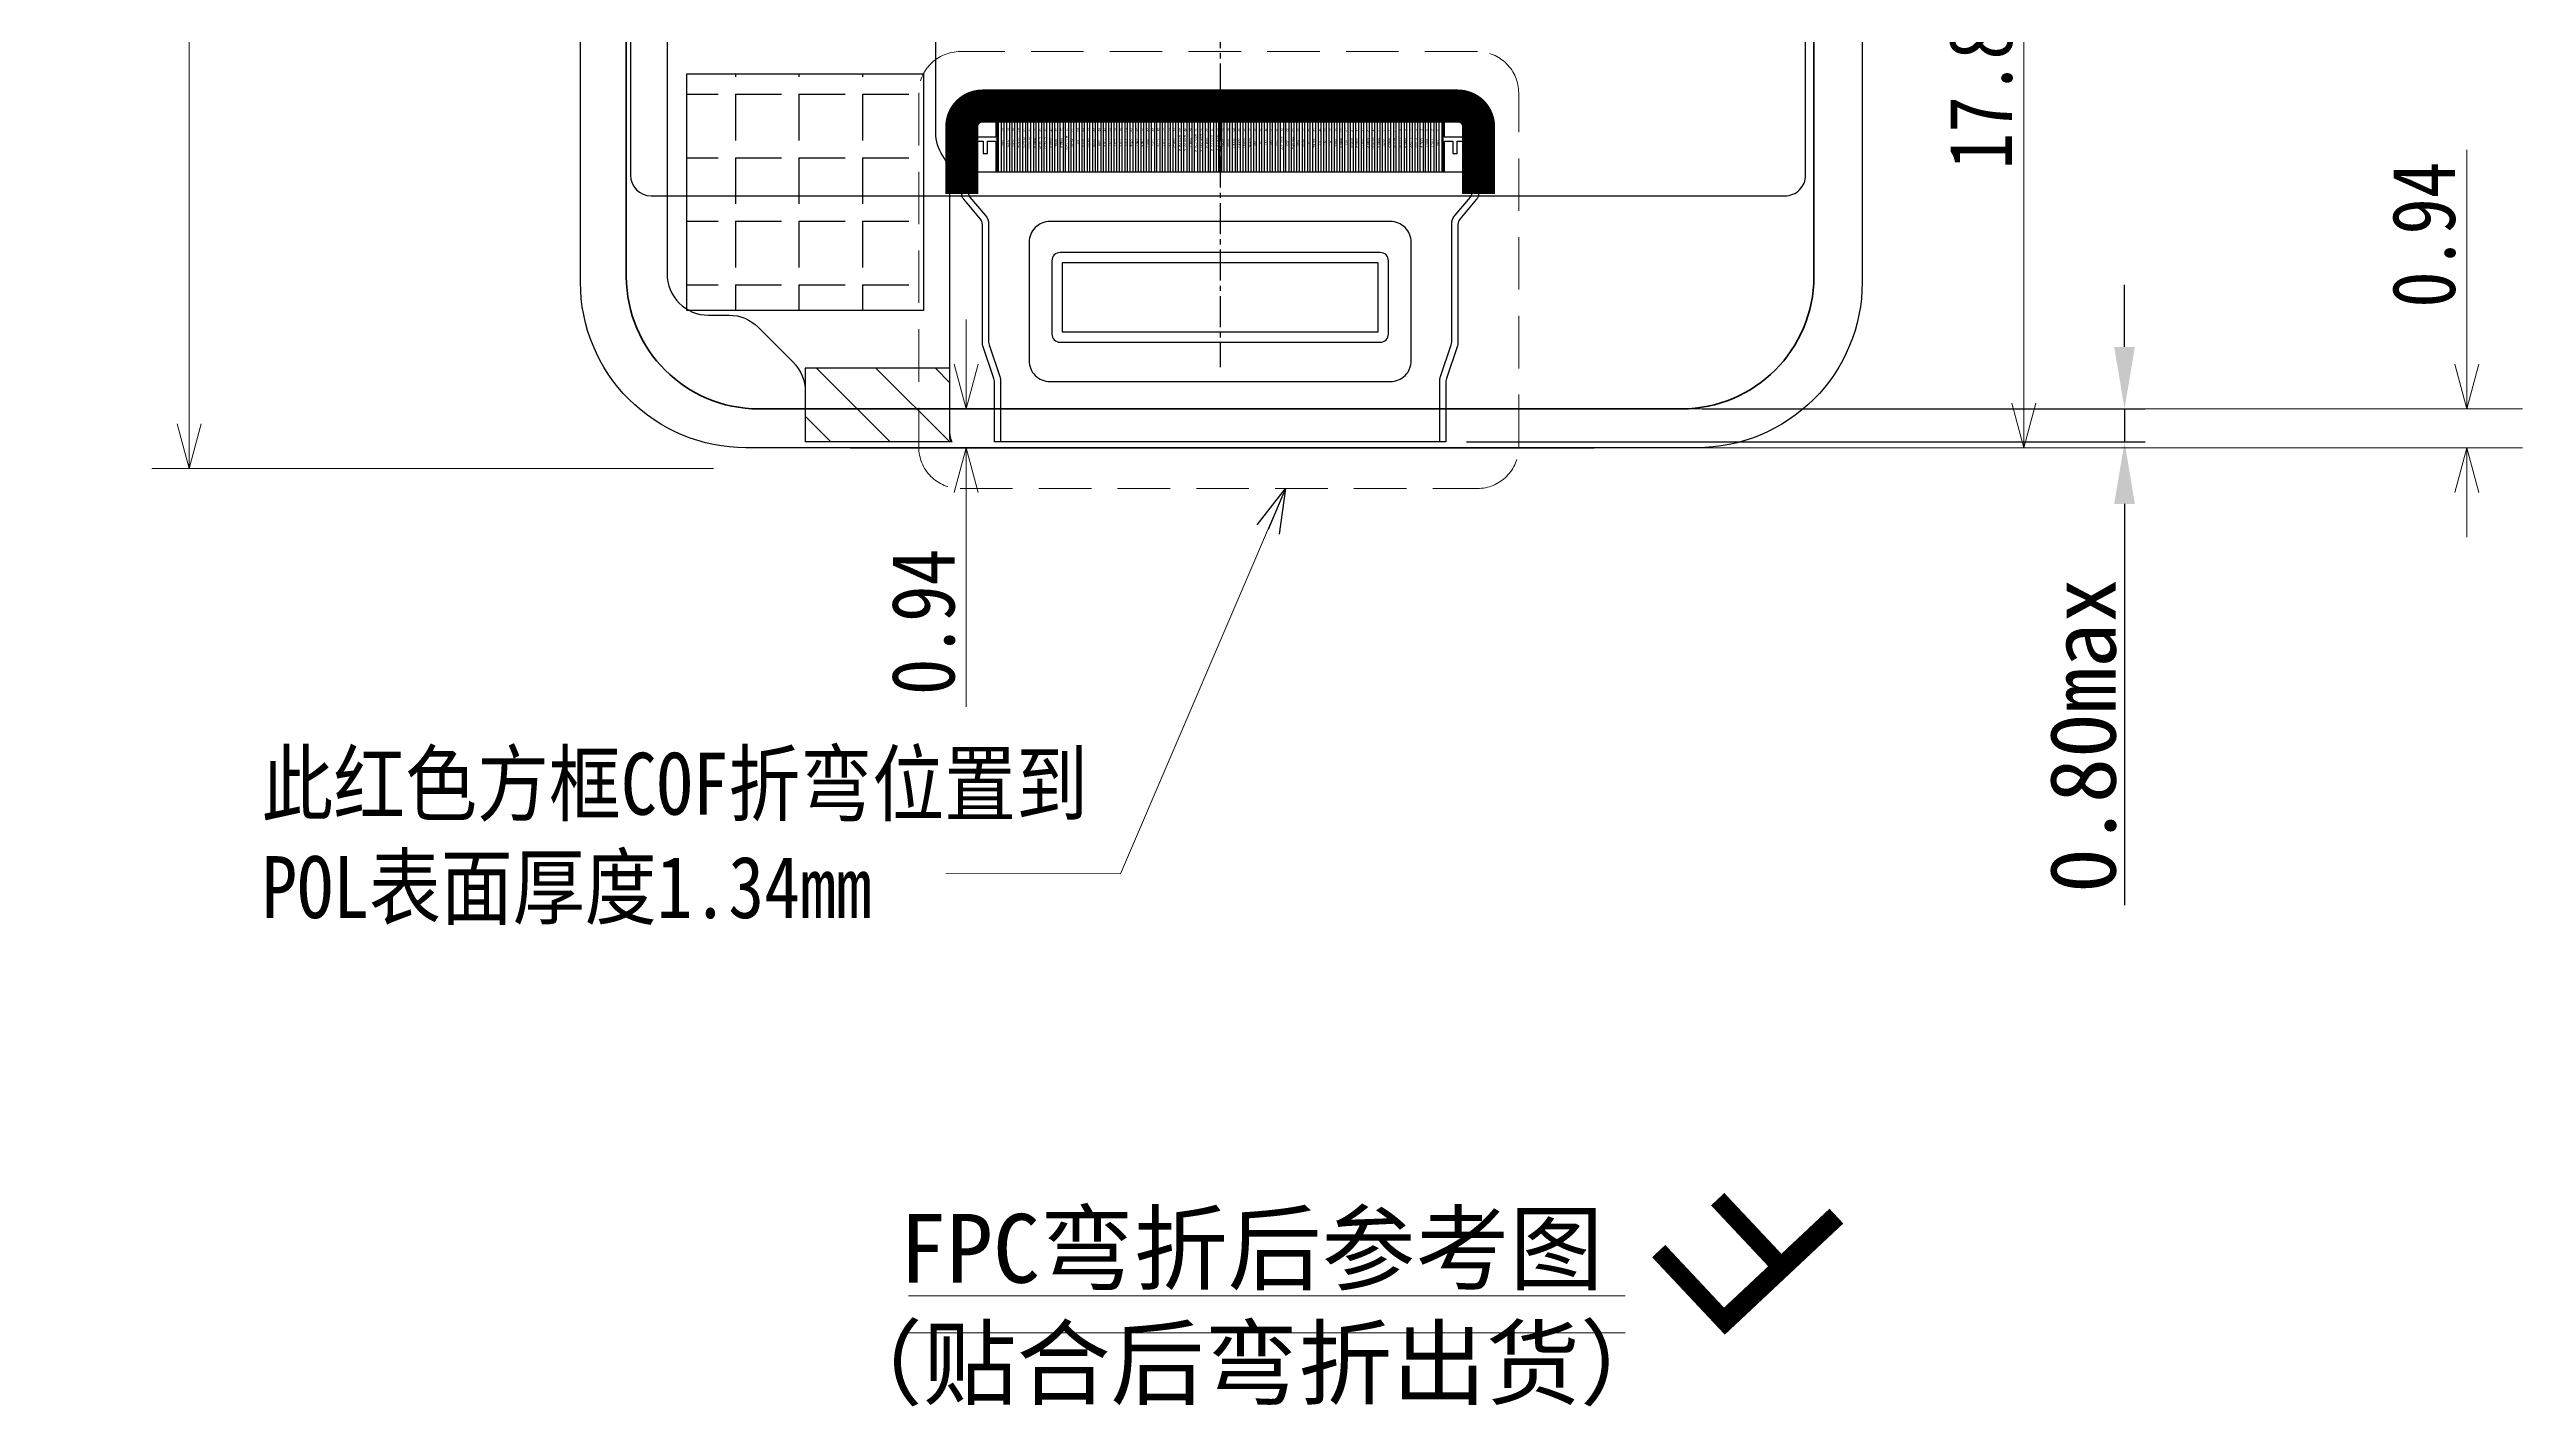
# Model space of a CAD drawing. Header units: millimetres. Extents: x 2678 to 7528, y -1679 to -1155.
# Drawn here: x 3798.4 to 3858.2, y -1297.2 to -1264.4 of the extents above; entities that cross this region are included whole.
import ezdxf
from ezdxf.enums import TextEntityAlignment as Align

# ---------------------------------------------------------------- set-up
doc = ezdxf.new("R2010")
doc.units = ezdxf.units.MM
doc.linetypes.add('CENTER2', pattern=[1.125, 0.75, -0.125, 0.125, -0.125])
doc.linetypes.add('DASHED', pattern=[19.05, 12.7, -6.35])
for name, color, linetype in [('01 Copper', 3, 'Continuous'), ('03 Solder Resist', 6, 'Continuous'), ('04 Chip', 20, 'Continuous'), ('06 Cutline', 4, 'Continuous'), ('07 Potting', 132, 'Continuous'), ('09 Center_line', 1, 'Continuous'), ('13 OL no.', 190, 'Continuous'), ('14 OL name', 220, 'Continuous'), ('COVER LENS', 6, 'Continuous'), ('FPC-TP', 32, 'Continuous'), ('LCM-FPC', 30, 'Continuous'), ('PANEL', 7, 'Continuous')]:
    doc.layers.add(name, color=color, linetype=linetype)
for name, color, linetype, lineweight in [('AM_8', 1, 'Continuous', 25), ('AUDIT_I_200904162619-0', 7, 'Continuous', 9), ('Dim', 3, 'Continuous', 13), ('P_ENCAP.drawing', 30, 'Continuous', 100), ('P_OLED.drawing', 3, 'Continuous', 100)]:
    doc.layers.add(name, color=color, linetype=linetype, lineweight=lineweight)
doc.styles.add('Arial', font='')
doc.styles.add('CCN-1', font='', dxfattribs={"width": 0.85})
doc.styles.add('CCN-Z', font='', dxfattribs={"width": 0.85})
doc.styles.add('GPO', font='')
doc.styles.get("Standard").update_dxf_attribs({"font": 'arial.ttf'})
doc.styles.add('宋体', font='')
doc.styles.get('Arial').set_extended_font_data('SimSun')
doc.styles.get('CCN-1').set_extended_font_data('SimSun')
doc.styles.get('CCN-Z').set_extended_font_data('NSimSun')
doc.styles.get('GPO').set_extended_font_data('SimHei')
doc.styles.get('宋体').set_extended_font_data('SimSun')
doc.dimstyles.new('DIM-CCN', dxfattribs={"dimscale": 0.9, "dimtxt": 1.7, "dimasz": 1.2, "dimexe": 1.5, "dimexo": 0.5, "dimgap": 0.3, "dimtad": 1, "dimzin": 0, "dimdsep": 46, "dimtxsty": 'CCN-1', "dimblk": 'OPEN30', "dimcen": 0.05, "dimclrd": 256, "dimclre": 256, "dimclrt": 7, "dimadec": 0, "dimazin": 0, "dimtfac": 1, "dimtofl": 0, "dimtmove": 0, "dimatfit": 3, "dimldrblk": 'OPEN30', "dimfxl": 1, "dimtolj": 1, "dimtzin": 0, "dimlwd": -1, "dimlwe": -1, "dimarcsym": 0})
doc.dimstyles.new('标注模版', dxfattribs={"dimtxt": 1.6, "dimasz": 2, "dimexe": 0.5, "dimexo": 0.5, "dimgap": 0.2, "dimtad": 1, "dimzin": 1, "dimdsep": 46, "dimtxsty": 'Arial', "dimcen": 1, "dimclrd": 3, "dimclre": 3, "dimclrt": 3, "dimadec": 0, "dimazin": 0, "dimtp": 1.2, "dimtm": 1.2, "dimtfac": 1, "dimtmove": 0, "dimatfit": 3, "dimfxl": 1, "dimtolj": 1, "dimarcsym": 0})

# ---------------------------------------------------------------- blocks, each defined once
blk = doc.blocks.new('*D149')
at = {"layer": 'Defpoints', "color": 0}
for p in [(3837.89, -1273.066), (3832.19, -1273.866), (3848.604, -1273.866)]:
    blk.add_point(p, dxfattribs=at)
at = {"layer": 'Dim', "color": 6, "lineweight": -2}
for p, q in [((3848.604, -1271.566), (3848.604, -1270.066)), ((3838.39, -1273.066), (3849.104, -1273.066)), ((3848.604, -1273.066), (3848.604, -1273.866)), ((3832.69, -1273.866), (3849.104, -1273.866)), ((3848.604, -1275.366), (3848.604, -1285.069))]:
    blk.add_line(p, q, dxfattribs=at)
at = {"layer": 'Dim', "color": 6}
for points in [[(3848.354, -1271.566), (3848.854, -1271.566), (3848.604, -1273.066)], [(3848.854, -1275.366), (3848.354, -1275.366), (3848.604, -1273.866)]]:
    blk.add_solid(points, dxfattribs=at)
at = {"layer": 'Dim', "color": 6, "insert": (3847.604, -1280.968), "char_height": 1.6, "attachment_point": 5, "rotation": 90, "style": '宋体'}
blk.add_mtext('0.80max', dxfattribs=at)
blk = doc.blocks.new('WQG43')
at = {"color": 1, "linetype": 'Continuous'}
blk.add_lwpolyline([(3339.758, -837.709, -0.414214), (3339.258, -837.209), (3339.258, -819.444, -0.414214), (3339.758, -818.95), (3340.258, -818.95, 0.414214), (3340.758, -818.45), (3340.758, -815.65, 0.414214), (3340.258, -815.15), (3333.258, -815.15, 0.414214), (3332.758, -815.65), (3332.758, -818.45, 0.414214), (3333.258, -818.95), (3333.758, -818.95, -0.414214), (3334.258, -819.444), (3334.258, -837.209, -0.414214), (3333.758, -837.709), (3320.993, -837.709, 0.41424), (3320.493, -838.209), (3320.495, -855.929, 0.414187), (3320.995, -856.429), (3348.418, -856.429, 0.414214), (3348.918, -855.929), (3348.918, -838.209, 0.414214), (3348.418, -837.709)], format="xyb", close=True, dxfattribs=at)
blk = doc.blocks.new('_Open30')
at = {"color": 0, "linetype": 'ByBlock', "lineweight": -2}
for p, q in [((-1, 0.268), (0, 0)), ((0, 0), (-1, -0.268)), ((0, 0), (-1, 0))]:
    blk.add_line(p, q, dxfattribs=at)
blk = doc.blocks.new('*D169')
at = {"layer": 'Defpoints', "color": 0}
for p in [(3820.802, -1273.066), (3820.587, -1274.007), (3820.802, -1274.007)]:
    blk.add_point(p, dxfattribs=at)
at = {"layer": 'Dim'}
for p, q in [((3820.587, -1271.986), (3820.587, -1270.906)), ((3820.352, -1273.066), (3819.237, -1273.066)), ((3820.352, -1274.007), (3819.237, -1274.007)), ((3820.587, -1275.087), (3820.587, -1280.274))]:
    blk.add_line(p, q, dxfattribs=at)
at = {"layer": 'Dim', "xscale": 1.08, "yscale": 1.08, "zscale": 1.08}
for p, rotation in [((3820.587, -1273.066), 270), ((3820.587, -1274.007), 90)]:
    blk.add_blockref('_Open30', p, dxfattribs=dict(at, rotation=rotation))
at = {"layer": 'Dim', "color": 7, "insert": (3819.552, -1278.22), "char_height": 1.53, "attachment_point": 5, "rotation": 90, "style": 'CCN-1'}
blk.add_mtext('\\A1;0.94', dxfattribs=at)
blk = doc.blocks.new('*D170')
at = {"layer": 'Defpoints', "color": 0}
for p in [(3841.778, -1256.115), (3835.778, -1274.007), (3846.165, -1274.007)]:
    blk.add_point(p, dxfattribs=at)
at = {"layer": 'Dim'}
for p, q in [((3842.228, -1256.115), (3847.515, -1256.115)), ((3846.165, -1257.195), (3846.165, -1272.927)), ((3836.228, -1274.007), (3847.515, -1274.007))]:
    blk.add_line(p, q, dxfattribs=at)
at = {"layer": 'Dim', "xscale": 1.08, "yscale": 1.08, "zscale": 1.08}
for p, rotation in [((3846.165, -1256.115), 90), ((3846.165, -1274.007), 270)]:
    blk.add_blockref('_Open30', p, dxfattribs=dict(at, rotation=rotation))
at = {"layer": 'Dim', "color": 7, "insert": (3845.13, -1265.061), "char_height": 1.53, "attachment_point": 5, "rotation": 90, "style": 'CCN-1'}
blk.add_mtext('\\A1;17.89', dxfattribs=at)
blk = doc.blocks.new('*D172')
at = {"layer": 'Defpoints', "color": 0}
for p in [(3835.026, -1273.066), (3856.88, -1273.066), (3835.026, -1274.007)]:
    blk.add_point(p, dxfattribs=at)
at = {"layer": 'Dim'}
for p, q in [((3856.88, -1271.986), (3856.88, -1266.799)), ((3835.476, -1273.066), (3858.23, -1273.066)), ((3835.476, -1274.007), (3858.23, -1274.007)), ((3856.88, -1275.087), (3856.88, -1276.167))]:
    blk.add_line(p, q, dxfattribs=at)
at = {"layer": 'Dim', "xscale": 1.08, "yscale": 1.08, "zscale": 1.08}
for p, rotation in [((3856.88, -1273.066), 270), ((3856.88, -1274.007), 90)]:
    blk.add_blockref('_Open30', p, dxfattribs=dict(at, rotation=rotation))
at = {"layer": 'Dim', "color": 7, "insert": (3855.845, -1268.852), "char_height": 1.53, "attachment_point": 5, "rotation": 90, "style": 'CCN-1'}
blk.add_mtext('\\A1;0.94', dxfattribs=at)
blk = doc.blocks.new('*D226')
at = {"layer": 'Defpoints', "color": 0}
for p in [(3815.258, -1238.223), (3801.79, -1274.507), (3814.924, -1274.507)]:
    blk.add_point(p, dxfattribs=at)
at = {"layer": 'Dim'}
for p, q in [((3814.808, -1238.223), (3800.89, -1238.223)), ((3801.79, -1239.303), (3801.79, -1273.427)), ((3814.474, -1274.507), (3800.89, -1274.507))]:
    blk.add_line(p, q, dxfattribs=at)
at = {"layer": 'Dim', "xscale": 1.08, "yscale": 1.08, "zscale": 1.08}
for p, rotation in [((3801.79, -1238.223), 90), ((3801.79, -1274.507), 270)]:
    blk.add_blockref('_Open30', p, dxfattribs=dict(at, rotation=rotation))
at = {"layer": 'Dim', "color": 7, "insert": (3800.695, -1256.365), "char_height": 1.53, "attachment_point": 5, "rotation": 90, "style": 'CCN-1'}
blk.add_mtext('{\\C1;*}36.28%%P0.05 OD', dxfattribs=at)

msp = doc.modelspace()

# ---------------------------------------------------------------- hatches: boundary and pattern name
at = {"layer": 'AM_8'}
h = msp.add_hatch(dxfattribs=at)
h.set_pattern_fill('ANGLE', color=2, scale=0.22, style=0)
h.set_pattern_definition([(360, (243.7128, -1036.4883), (0, -1.5367), [1.1176, -0.4191]), (270, (243.7128, -1036.4883), (-1.5367, -9e-17), [1.1176, -0.4191])])
h.paths.add_polyline_path([(3813.833, -1264.9637), (3819.553, -1264.9637), (3819.553, -1270.6837), (3813.833, -1270.6837)])
h = msp.add_hatch(dxfattribs=at)
h.set_pattern_fill('ANSI31', color=6, scale=0.32, style=0)
h.set_pattern_definition([(315, (-39.7895, -290.4453), (-0.7184205, -0.7184205), [])])
h.paths.add_polyline_path([(3816.6943, -1273.866), (3820.2209, -1273.866), (3820.2211, -1273.8663), (3820.2012, -1273.8181), (3820.1943, -1273.7664), (3820.1943, -1272.082), (3816.6943, -1272.082)])

# ---------------------------------------------------------------- linework, layer by layer
at = {"color": 7, "const_width": 0.8}
msp.add_lwpolyline([(3832.9798, -1267.8683), (3832.9798, -1266.2415, 0.4142136), (3832.4798, -1265.7415), (3820.98, -1265.7415, 0.4141784), (3820.48, -1266.2414), (3820.4798, -1267.8683)], format="xyb", dxfattribs=at)
at = {"color": 3, "lineweight": 100}
msp.add_arc((3837.8904, -1269.866), 3.2, 270, 0, dxfattribs=at)
at = {"layer": '01 Copper'}
for points in [[(3821.3266, -1265.7417), (3821.3266, -1265.8217), (3821.3016, -1265.8417), (3821.3016, -1266.4917), (3820.7994, -1266.4917), (3820.7994, -1266.5917), (3820.9994, -1266.5917), (3820.9994, -1266.8917), (3821.0994, -1266.8917), (3821.0994, -1266.5917), (3821.3016, -1266.5917), (3821.3016, -1267.3417)], [(3821.3716, -1267.3417), (3821.3716, -1265.8417), (3821.3466, -1265.8217), (3821.3466, -1265.7417)], [(3821.4566, -1265.7417), (3821.4566, -1265.8217), (3821.4316, -1265.8417), (3821.4316, -1267.3417)], [(3821.5016, -1267.3417), (3821.5016, -1265.8417), (3821.4766, -1265.8217), (3821.4766, -1265.7417)], [(3821.5866, -1265.7417), (3821.5866, -1265.8217), (3821.5616, -1265.8417), (3821.5616, -1267.3417)], [(3821.6066, -1265.7417), (3821.6066, -1265.8217), (3821.6316, -1265.8417), (3821.6316, -1267.3417)], [(3821.7165, -1265.7417), (3821.7165, -1265.8217), (3821.6915, -1265.8417), (3821.6915, -1267.3417)], [(3821.7615, -1267.3417), (3821.7615, -1265.8417), (3821.7365, -1265.8217), (3821.7365, -1265.7417)], [(3821.8465, -1265.7417), (3821.8465, -1265.8217), (3821.8215, -1265.8417), (3821.8215, -1267.3417)], [(3821.8915, -1267.3417), (3821.8915, -1265.8417), (3821.8665, -1265.8217), (3821.8665, -1265.7417)], [(3821.9764, -1265.7417), (3821.9764, -1265.8217), (3821.9514, -1265.8417), (3821.9514, -1267.3417)], [(3821.9964, -1265.7417), (3821.9964, -1265.8217), (3822.0214, -1265.8417), (3822.0214, -1267.3417)], [(3822.0814, -1267.3417), (3822.0814, -1265.8417), (3822.1064, -1265.8217), (3822.1064, -1265.7417)], [(3822.1514, -1267.3417), (3822.1514, -1265.8417), (3822.1264, -1265.8217), (3822.1264, -1265.7417)], [(3822.2363, -1265.7417), (3822.2363, -1265.8217), (3822.2113, -1265.8417), (3822.2113, -1267.3417)], [(3822.2813, -1267.3417), (3822.2813, -1265.8417), (3822.2563, -1265.8217), (3822.2563, -1265.7417)], [(3822.3413, -1267.3417), (3822.3413, -1265.8417), (3822.3663, -1265.8217), (3822.3663, -1265.7417)], [(3822.3863, -1265.7417), (3822.3863, -1265.8217), (3822.4113, -1265.8417), (3822.4113, -1267.3417)], [(3822.4712, -1267.3417), (3822.4712, -1265.8417), (3822.4962, -1265.8217), (3822.4962, -1265.7417)], [(3822.5412, -1267.3417), (3822.5412, -1265.8417), (3822.5162, -1265.8217), (3822.5162, -1265.7417)], [(3822.6262, -1265.7417), (3822.6262, -1265.8217), (3822.6012, -1265.8417), (3822.6012, -1267.3417)], [(3822.6712, -1267.3417), (3822.6712, -1265.8417), (3822.6462, -1265.8217), (3822.6462, -1265.7417)], [(3822.7311, -1267.3417), (3822.7311, -1265.8417), (3822.7561, -1265.8217), (3822.7561, -1265.7417)], [(3822.8011, -1267.3417), (3822.8011, -1265.8417), (3822.7761, -1265.8217), (3822.7761, -1265.7417)], [(3822.8611, -1267.3417), (3822.8611, -1265.8417), (3822.8861, -1265.8217), (3822.8861, -1265.7417)], [(3822.9061, -1265.7417), (3822.9061, -1265.8217), (3822.9311, -1265.8417), (3822.9311, -1267.3417)], [(3822.9911, -1267.3417), (3822.9911, -1265.8417), (3823.0161, -1265.8217), (3823.0161, -1265.7417)], [(3823.0361, -1265.7417), (3823.0361, -1265.8217), (3823.0611, -1265.8417), (3823.0611, -1267.3417)], [(3823.146, -1265.7417), (3823.146, -1265.8217), (3823.121, -1265.8417), (3823.121, -1267.3417)], [(3823.191, -1267.3417), (3823.191, -1265.8417), (3823.166, -1265.8217), (3823.166, -1265.7417)], [(3823.251, -1267.3417), (3823.251, -1265.8417), (3823.276, -1265.8217), (3823.276, -1265.7417)], [(3823.296, -1265.7417), (3823.296, -1265.8217), (3823.321, -1265.8417), (3823.321, -1267.3417)], [(3823.4059, -1265.7417), (3823.4059, -1265.8217), (3823.3809, -1265.8417), (3823.3809, -1267.3417)], [(3823.4509, -1267.3417), (3823.4509, -1265.8417), (3823.4259, -1265.8217), (3823.4259, -1265.7417)], [(3823.5359, -1265.7417), (3823.5359, -1265.8217), (3823.5109, -1265.8417), (3823.5109, -1267.3417)], [(3823.5809, -1267.3417), (3823.5809, -1265.8417), (3823.5559, -1265.8217), (3823.5559, -1265.7417)], [(3823.6658, -1265.7417), (3823.6658, -1265.8217), (3823.6408, -1265.8417), (3823.6408, -1267.3417)], [(3823.7108, -1267.3417), (3823.7108, -1265.8417), (3823.6858, -1265.8217), (3823.6858, -1265.7417)], [(3823.7708, -1267.3417), (3823.7708, -1265.8417), (3823.7958, -1265.8217), (3823.7958, -1265.7417)], [(3823.8158, -1265.7417), (3823.8158, -1265.8217), (3823.8408, -1265.8417), (3823.8408, -1267.3417)], [(3823.9257, -1265.7417), (3823.9257, -1265.8217), (3823.9007, -1265.8417), (3823.9007, -1267.3417)], [(3823.9707, -1267.3417), (3823.9707, -1265.8417), (3823.9457, -1265.8217), (3823.9457, -1265.7417)], [(3824.0557, -1265.7417), (3824.0557, -1265.8217), (3824.0307, -1265.8417), (3824.0307, -1267.3417)], [(3824.1007, -1267.3417), (3824.1007, -1265.8417), (3824.0757, -1265.8217), (3824.0757, -1265.7417)], [(3824.1856, -1265.7417), (3824.1856, -1265.8217), (3824.1606, -1265.8417), (3824.1606, -1267.3417)], [(3824.2306, -1267.3417), (3824.2306, -1265.8417), (3824.2056, -1265.8217), (3824.2056, -1265.7417)], [(3824.3156, -1265.7417), (3824.3156, -1265.8217), (3824.2906, -1265.8417), (3824.2906, -1267.3417)], [(3824.3606, -1267.3417), (3824.3606, -1265.8417), (3824.3356, -1265.8217), (3824.3356, -1265.7417)], [(3824.4456, -1265.7417), (3824.4456, -1265.8217), (3824.4206, -1265.8417), (3824.4206, -1267.3417)], [(3824.4906, -1267.3417), (3824.4906, -1265.8417), (3824.4656, -1265.8217), (3824.4656, -1265.7417)], [(3824.5505, -1267.3417), (3824.5505, -1265.8417), (3824.5755, -1265.8217), (3824.5755, -1265.7417)], [(3824.5955, -1265.7417), (3824.5955, -1265.8217), (3824.6205, -1265.8417), (3824.6205, -1267.3417)], [(3824.7055, -1265.7417), (3824.7055, -1265.8217), (3824.6805, -1265.8417), (3824.6805, -1267.3417)], [(3824.7505, -1267.3417), (3824.7505, -1265.8417), (3824.7255, -1265.8217), (3824.7255, -1265.7417)], [(3824.8354, -1265.7417), (3824.8354, -1265.8217), (3824.8104, -1265.8417), (3824.8104, -1267.3417)], [(3824.8804, -1267.3417), (3824.8804, -1265.8417), (3824.8554, -1265.8217), (3824.8554, -1265.7417)], [(3824.9654, -1265.7417), (3824.9654, -1265.8217), (3824.9404, -1265.8417), (3824.9404, -1267.3417)], [(3825.0104, -1267.3417), (3825.0104, -1265.8417), (3824.9854, -1265.8217), (3824.9854, -1265.7417)], [(3825.0703, -1267.3417), (3825.0703, -1265.8417), (3825.0953, -1265.8217), (3825.0953, -1265.7417)], [(3825.1153, -1265.7417), (3825.1153, -1265.8217), (3825.1403, -1265.8417), (3825.1403, -1267.3417)], [(3825.2003, -1267.3417), (3825.2003, -1265.8417), (3825.2253, -1265.8217), (3825.2253, -1265.7417)], [(3825.2453, -1265.7417), (3825.2453, -1265.8217), (3825.2703, -1265.8417), (3825.2703, -1267.3417)], [(3825.3552, -1265.7417), (3825.3552, -1265.8217), (3825.3302, -1265.8417), (3825.3302, -1267.3417)], [(3825.4002, -1267.3417), (3825.4002, -1265.8417), (3825.3752, -1265.8217), (3825.3752, -1265.7417)], [(3825.4852, -1265.7417), (3825.4852, -1265.8217), (3825.4602, -1265.8417), (3825.4602, -1267.3417)], [(3825.5302, -1267.3417), (3825.5302, -1265.8417), (3825.5052, -1265.8217), (3825.5052, -1265.7417)], [(3825.5901, -1267.3417), (3825.5901, -1265.8417), (3825.6151, -1265.8217), (3825.6151, -1265.7417)], [(3825.6601, -1267.3417), (3825.6601, -1265.8417), (3825.6351, -1265.8217), (3825.6351, -1265.7417)], [(3825.7201, -1267.3417), (3825.7201, -1265.8417), (3825.7451, -1265.8217), (3825.7451, -1265.7417)], [(3825.7651, -1265.7417), (3825.7651, -1265.8217), (3825.7901, -1265.8417), (3825.7901, -1267.3417)], [(3825.8501, -1267.3417), (3825.8501, -1265.8417), (3825.8751, -1265.8217), (3825.8751, -1265.7417)], [(3825.8951, -1265.7417), (3825.8951, -1265.8217), (3825.9201, -1265.8417), (3825.9201, -1267.3417)], [(3826.005, -1265.7417), (3826.005, -1265.8217), (3825.98, -1265.8417), (3825.98, -1267.3417)], [(3826.05, -1267.3417), (3826.05, -1265.8417), (3826.025, -1265.8217), (3826.025, -1265.7417)], [(3826.11, -1267.3417), (3826.11, -1265.8417), (3826.135, -1265.8217), (3826.135, -1265.7417)], [(3826.155, -1265.7417), (3826.155, -1265.8217), (3826.18, -1265.8417), (3826.18, -1267.3417)], [(3826.2649, -1265.7417), (3826.2649, -1265.8217), (3826.2399, -1265.8417), (3826.2399, -1267.3417)], [(3826.3099, -1267.3417), (3826.3099, -1265.8417), (3826.2849, -1265.8217), (3826.2849, -1265.7417)], [(3826.3949, -1265.7417), (3826.3949, -1265.8217), (3826.3699, -1265.8417), (3826.3699, -1267.3417)], [(3826.4149, -1265.7417), (3826.4149, -1265.8217), (3826.4399, -1265.8417), (3826.4399, -1267.3417)], [(3826.4998, -1267.3417), (3826.4998, -1265.8417), (3826.5248, -1265.8217), (3826.5248, -1265.7417)], [(3826.5448, -1265.7417), (3826.5448, -1265.8217), (3826.5698, -1265.8417), (3826.5698, -1267.3417)], [(3826.6548, -1265.7417), (3826.6548, -1265.8217), (3826.6298, -1265.8417), (3826.6298, -1267.3417)], [(3826.6998, -1267.3417), (3826.6998, -1265.8417), (3826.6748, -1265.8217), (3826.6748, -1265.7417)], [(3826.7847, -1265.7417), (3826.7847, -1265.8217), (3826.7597, -1265.8417), (3826.7597, -1267.3417)], [(3826.8297, -1267.3417), (3826.8297, -1265.8417), (3826.8047, -1265.8217), (3826.8047, -1265.7417)], [(3826.9147, -1265.7417), (3826.9147, -1265.8217), (3826.8897, -1265.8417), (3826.8897, -1267.3417)], [(3826.9597, -1267.3417), (3826.9597, -1265.8417), (3826.9347, -1265.8217), (3826.9347, -1265.7417)], [(3827.0446, -1265.7417), (3827.0446, -1265.8217), (3827.0196, -1265.8417), (3827.0196, -1267.3417)], [(3827.0646, -1265.7417), (3827.0646, -1265.8217), (3827.0896, -1265.8417), (3827.0896, -1267.3417)], [(3827.1496, -1267.3417), (3827.1496, -1265.8417), (3827.1746, -1265.8217), (3827.1746, -1265.7417)], [(3827.2196, -1267.3417), (3827.2196, -1265.8417), (3827.1946, -1265.8217), (3827.1946, -1265.7417)], [(3827.3045, -1265.7417), (3827.3045, -1265.8217), (3827.2795, -1265.8417), (3827.2795, -1267.3417)], [(3827.3495, -1267.3417), (3827.3495, -1265.8417), (3827.3245, -1265.8217), (3827.3245, -1265.7417)], [(3827.4345, -1265.7417), (3827.4345, -1265.8217), (3827.4095, -1265.8417), (3827.4095, -1267.3417)], [(3827.4795, -1267.3417), (3827.4795, -1265.8417), (3827.4545, -1265.8217), (3827.4545, -1265.7417)], [(3827.5645, -1265.7417), (3827.5645, -1265.8217), (3827.5395, -1265.8417), (3827.5395, -1267.3417)], [(3827.6095, -1267.3417), (3827.6095, -1265.8417), (3827.5845, -1265.8217), (3827.5845, -1265.7417)], [(3827.6944, -1265.7417), (3827.6944, -1265.8217), (3827.6694, -1265.8417), (3827.6694, -1267.3417)], [(3827.7394, -1267.3417), (3827.7394, -1265.8417), (3827.7144, -1265.8217), (3827.7144, -1265.7417)], [(3827.7994, -1267.3417), (3827.7994, -1265.8417), (3827.8244, -1265.8217), (3827.8244, -1265.7417)], [(3827.8444, -1265.7417), (3827.8444, -1265.8217), (3827.8694, -1265.8417), (3827.8694, -1267.3417)], [(3827.9543, -1265.7417), (3827.9543, -1265.8217), (3827.9293, -1265.8417), (3827.9293, -1267.3417)], [(3827.9993, -1267.3417), (3827.9993, -1265.8417), (3827.9743, -1265.8217), (3827.9743, -1265.7417)], [(3828.0843, -1265.7417), (3828.0843, -1265.8217), (3828.0593, -1265.8417), (3828.0593, -1267.3417)], [(3828.1293, -1267.3417), (3828.1293, -1265.8417), (3828.1043, -1265.8217), (3828.1043, -1265.7417)], [(3828.1892, -1267.3417), (3828.1892, -1265.8417), (3828.2142, -1265.8217), (3828.2142, -1265.7417)], [(3828.2342, -1265.7417), (3828.2342, -1265.8217), (3828.2592, -1265.8417), (3828.2592, -1267.3417)], [(3828.3192, -1267.3417), (3828.3192, -1265.8417), (3828.3442, -1265.8217), (3828.3442, -1265.7417)], [(3828.3642, -1265.7417), (3828.3642, -1265.8217), (3828.3892, -1265.8417), (3828.3892, -1267.3417)], [(3828.4741, -1265.7417), (3828.4741, -1265.8217), (3828.4491, -1265.8417), (3828.4491, -1267.3417)], [(3828.5191, -1267.3417), (3828.5191, -1265.8417), (3828.4941, -1265.8217), (3828.4941, -1265.7417)], [(3828.6041, -1265.7417), (3828.6041, -1265.8217), (3828.5791, -1265.8417), (3828.5791, -1267.3417)], [(3828.6491, -1267.3417), (3828.6491, -1265.8417), (3828.6241, -1265.8217), (3828.6241, -1265.7417)], [(3828.734, -1265.7417), (3828.734, -1265.8217), (3828.709, -1265.8417), (3828.709, -1267.3417)], [(3828.779, -1267.3417), (3828.779, -1265.8417), (3828.754, -1265.8217), (3828.754, -1265.7417)], [(3828.864, -1265.7417), (3828.864, -1265.8217), (3828.839, -1265.8417), (3828.839, -1267.3417)], [(3828.909, -1267.3417), (3828.909, -1265.8417), (3828.884, -1265.8217), (3828.884, -1265.7417)], [(3828.969, -1267.3417), (3828.969, -1265.8417), (3828.994, -1265.8217), (3828.994, -1265.7417)], [(3829.014, -1265.7417), (3829.014, -1265.8217), (3829.039, -1265.8417), (3829.039, -1267.3417)], [(3829.1239, -1265.7417), (3829.1239, -1265.8217), (3829.0989, -1265.8417), (3829.0989, -1267.3417)], [(3829.1689, -1267.3417), (3829.1689, -1265.8417), (3829.1439, -1265.8217), (3829.1439, -1265.7417)], [(3829.2539, -1265.7417), (3829.2539, -1265.8217), (3829.2289, -1265.8417), (3829.2289, -1267.3417)], [(3829.2989, -1267.3417), (3829.2989, -1265.8417), (3829.2739, -1265.8217), (3829.2739, -1265.7417)], [(3829.3838, -1265.7417), (3829.3838, -1265.8217), (3829.3588, -1265.8417), (3829.3588, -1267.3417)], [(3829.4288, -1267.3417), (3829.4288, -1265.8417), (3829.4038, -1265.8217), (3829.4038, -1265.7417)], [(3829.5138, -1265.7417), (3829.5138, -1265.8217), (3829.4888, -1265.8417), (3829.4888, -1267.3417)], [(3829.5588, -1267.3417), (3829.5588, -1265.8417), (3829.5338, -1265.8217), (3829.5338, -1265.7417)], [(3829.7487, -1267.3417), (3829.7487, -1265.8417), (3829.7737, -1265.8217), (3829.7737, -1265.7417)], [(3829.7937, -1265.7417), (3829.7937, -1265.8217), (3829.8187, -1265.8417), (3829.8187, -1267.3417)], [(3829.8786, -1267.3417), (3829.8786, -1265.8417), (3829.9036, -1265.8217), (3829.9036, -1265.7417)], [(3829.9236, -1265.7417), (3829.9236, -1265.8217), (3829.9486, -1265.8417), (3829.9486, -1267.3417)], [(3830.0086, -1267.3417), (3830.0086, -1265.8417), (3830.0336, -1265.8217), (3830.0336, -1265.7417)], [(3830.0536, -1265.7417), (3830.0536, -1265.8217), (3830.0786, -1265.8417), (3830.0786, -1267.3417)], [(3830.1635, -1265.7417), (3830.1635, -1265.8217), (3830.1385, -1265.8417), (3830.1385, -1267.3417)], [(3830.2085, -1267.3417), (3830.2085, -1265.8417), (3830.1835, -1265.8217), (3830.1835, -1265.7417)], [(3830.2935, -1265.7417), (3830.2935, -1265.8217), (3830.2685, -1265.8417), (3830.2685, -1267.3417)], [(3830.3385, -1267.3417), (3830.3385, -1265.8417), (3830.3135, -1265.8217), (3830.3135, -1265.7417)], [(3830.4235, -1265.7417), (3830.4235, -1265.8217), (3830.3985, -1265.8417), (3830.3985, -1267.3417)], [(3830.4685, -1267.3417), (3830.4685, -1265.8417), (3830.4435, -1265.8217), (3830.4435, -1265.7417)], [(3830.5534, -1265.7417), (3830.5534, -1265.8217), (3830.5284, -1265.8417), (3830.5284, -1267.3417)], [(3830.5984, -1267.3417), (3830.5984, -1265.8417), (3830.5734, -1265.8217), (3830.5734, -1265.7417)], [(3830.6584, -1267.3417), (3830.6584, -1265.8417), (3830.6834, -1265.8217), (3830.6834, -1265.7417)], [(3830.7284, -1267.3417), (3830.7284, -1265.8417), (3830.7034, -1265.8217), (3830.7034, -1265.7417)], [(3830.8133, -1265.7417), (3830.8133, -1265.8217), (3830.7883, -1265.8417), (3830.7883, -1267.3417)], [(3830.8583, -1267.3417), (3830.8583, -1265.8417), (3830.8333, -1265.8217), (3830.8333, -1265.7417)], [(3830.9433, -1265.7417), (3830.9433, -1265.8217), (3830.9183, -1265.8417), (3830.9183, -1267.3417)], [(3830.9883, -1267.3417), (3830.9883, -1265.8417), (3830.9633, -1265.8217), (3830.9633, -1265.7417)], [(3831.0732, -1265.7417), (3831.0732, -1265.8217), (3831.0482, -1265.8417), (3831.0482, -1267.3417)], [(3831.1182, -1267.3417), (3831.1182, -1265.8417), (3831.0932, -1265.8217), (3831.0932, -1265.7417)], [(3831.2032, -1265.7417), (3831.2032, -1265.8217), (3831.1782, -1265.8417), (3831.1782, -1267.3417)], [(3831.2482, -1267.3417), (3831.2482, -1265.8417), (3831.2232, -1265.8217), (3831.2232, -1265.7417)], [(3831.3331, -1265.7417), (3831.3331, -1265.8217), (3831.3081, -1265.8417), (3831.3081, -1267.3417)], [(3831.3781, -1267.3417), (3831.3781, -1265.8417), (3831.3531, -1265.8217), (3831.3531, -1265.7417)], [(3831.4631, -1265.7417), (3831.4631, -1265.8217), (3831.4381, -1265.8417), (3831.4381, -1267.3417)], [(3831.5081, -1267.3417), (3831.5081, -1265.8417), (3831.4831, -1265.8217), (3831.4831, -1265.7417)], [(3831.568, -1267.3417), (3831.568, -1265.8417), (3831.593, -1265.8217), (3831.593, -1265.7417)], [(3831.613, -1265.7417), (3831.613, -1265.8217), (3831.638, -1265.8417), (3831.638, -1267.3417)], [(3831.698, -1267.3417), (3831.698, -1265.8417), (3831.723, -1265.8217), (3831.723, -1265.7417)], [(3831.768, -1267.3417), (3831.768, -1265.8417), (3831.743, -1265.8217), (3831.743, -1265.7417)], [(3831.828, -1267.3417), (3831.828, -1265.8417), (3831.853, -1265.8217), (3831.853, -1265.7417)], [(3831.873, -1265.7417), (3831.873, -1265.8217), (3831.898, -1265.8417), (3831.898, -1267.3417)], [(3831.9829, -1265.7417), (3831.9829, -1265.8217), (3831.9579, -1265.8417), (3831.9579, -1267.3417)], [(3832.0279, -1267.3417), (3832.0279, -1265.8417), (3832.0029, -1265.8217), (3832.0029, -1265.7417)], [(3832.1129, -1265.7417), (3832.1129, -1265.8217), (3832.0879, -1265.8417), (3832.0879, -1267.3417)], [(3832.1579, -1267.3417), (3832.1579, -1266.5917), (3832.3601, -1266.5917), (3832.3601, -1266.8917), (3832.4601, -1266.8917), (3832.4601, -1266.5917), (3832.6601, -1266.5917), (3832.6601, -1266.4917), (3832.1579, -1266.4917), (3832.1579, -1265.8417), (3832.1329, -1265.8217), (3832.1329, -1265.7417)]]:
    msp.add_lwpolyline(points, dxfattribs=at)
at = {"layer": '01 Copper', "color": 1}
for points in [[(3829.6437, -1265.7417), (3829.6437, -1265.8217), (3829.6187, -1265.8417), (3829.6187, -1267.3417)], [(3829.6887, -1267.3417), (3829.6887, -1265.8417), (3829.6637, -1265.8217), (3829.6637, -1265.7417)]]:
    msp.add_lwpolyline(points, dxfattribs=at)
at = {"layer": '03 Solder Resist'}
msp.add_lwpolyline([(3832.0398, -1273.866), (3832.0398, -1272.3995, -0.0818692), (3832.0583, -1272.2872), (3832.3192, -1271.5173, 0.0818692), (3832.3298, -1271.4531), (3832.3298, -1268.6046, -0.1776912), (3832.4128, -1268.3782), (3832.7823, -1267.9426, 0.1776912), (3832.8298, -1267.8132), (3832.8298, -1267.3417), (3820.6298, -1267.3417), (3820.6298, -1267.8132, 0.1776912), (3820.6772, -1267.9426), (3821.0467, -1268.3782, -0.1776912), (3821.1298, -1268.6046), (3821.1298, -1271.4531, 0.0818692), (3821.1403, -1271.5173), (3821.4012, -1272.2872, -0.0818692), (3821.4198, -1272.3995), (3821.4198, -1273.866)], format="xyb", dxfattribs=at)
msp.add_lwpolyline([(3830.5998, -1271.4556, 0.4142136), (3830.7998, -1271.2556), (3830.7998, -1269.4856, 0.4142136), (3830.5998, -1269.2856), (3822.8598, -1269.2856, 0.4142136), (3822.6598, -1269.4856), (3822.6598, -1271.2556, 0.4142136), (3822.8598, -1271.4556)], format="xyb", close=True, dxfattribs=at)
at = {"layer": '04 Chip', "color": 1, "linetype": 'DASHED', "lineweight": 9, "ltscale": 0.1}
msp.add_lwpolyline([(3832.9498, -1264.4245), (3820.4398, -1264.4245, 0.4142136), (3819.4398, -1265.4245), (3819.4398, -1273.9921, 0.4142136), (3820.4398, -1274.9921), (3832.9498, -1274.9921, 0.4142136), (3833.9498, -1273.9921), (3833.9498, -1265.4245, 0.4142136)], format="xyb", close=True, dxfattribs=at)
at = {"layer": '04 Chip'}
msp.add_lwpolyline([(3822.9098, -1269.5356), (3822.9098, -1271.2056), (3830.5498, -1271.2056), (3830.5498, -1269.5356)], close=True, dxfattribs=at)
at = {"layer": '06 Cutline', "linetype": 'Continuous'}
msp.add_line((3832.1898, -1273.866), (3821.2698, -1273.866), dxfattribs=at)
msp.add_lwpolyline([(3821.2698, -1273.866), (3821.2698, -1272.3995, 0.0818692), (3821.2592, -1272.3353), (3820.9903, -1271.542, -0.0818692), (3820.9798, -1271.4778), (3820.9798, -1268.6046, 0.1776912), (3820.9323, -1268.4752), (3820.5272, -1267.9976, -0.1776912), (3820.4798, -1267.8683), (3820.4798, -1265.9417, -0.4142136), (3820.6798, -1265.7417), (3832.7798, -1265.7417, -0.4142136), (3832.9798, -1265.9417), (3832.9798, -1267.8683, -0.1776912), (3832.9323, -1267.9976), (3832.5272, -1268.4752, 0.1776912), (3832.4798, -1268.6046), (3832.4798, -1271.4778, -0.0818692), (3832.4692, -1271.542), (3832.2003, -1272.3353, 0.0818692), (3832.1898, -1272.3995), (3832.1898, -1273.866)], format="xyb", dxfattribs=at)
at = {"layer": '07 Potting'}
msp.add_lwpolyline([(3822.1098, -1269.0356), (3822.1098, -1271.9056, 0.4142136), (3822.6098, -1272.4056), (3830.8498, -1272.4056, 0.4142136), (3831.3498, -1271.9056), (3831.3498, -1269.0356, 0.4142136), (3830.8498, -1268.5356), (3822.6098, -1268.5356, 0.4142136)], format="xyb", close=True, dxfattribs=at)
at = {"layer": '09 Center_line'}
for p, q in [((3821.3366, -1267.3417), (3821.3366, -1265.7419)), ((3832.1229, -1267.3419), (3832.1229, -1265.7419))]:
    msp.add_line(p, q, dxfattribs=at)
at = {"layer": '09 Center_line', "color": 1, "linetype": 'Continuous'}
msp.add_line((3826.7298, -1267.3417), (3826.7298, -1265.7417), dxfattribs=at)
at = {"layer": 'AM_8', "color": 6}
for points in [[(3820.1943, -1273.7664), (3820.1943, -1272.082), (3816.6943, -1272.082), (3816.6943, -1273.866)], [(3820.221, -1273.866), (3820.2012, -1273.8181), (3820.1943, -1273.7664)]]:
    msp.add_lwpolyline(points, dxfattribs=at)
at = {"layer": 'AUDIT_I_200904162619-0', "color": 1}
for p, q in [((3819.1911, -1294.5207), (3836.5223, -1294.5207)), ((3819.1911, -1294.5207), (3836.5223, -1294.5207)), ((3819.1911, -1295.4131), (3836.5223, -1295.4131)), ((3819.1911, -1295.4131), (3836.5223, -1295.4131))]:
    msp.add_line(p, q, dxfattribs=at)
at = {"layer": 'COVER LENS', "color": 7, "linetype": 'Continuous'}
msp.add_line((3817.7784, -1274.0068), (3835.7784, -1274.0068), dxfattribs=at)
msp.add_lwpolyline([(3815.2575, -1274.0068, -0.4142136), (3811.2575, -1270.0068), (3811.2575, -1242.2232, -0.4142136), (3815.2575, -1238.2232), (3838.2575, -1238.2232, -0.4142136), (3842.2575, -1242.2232), (3842.2575, -1270.0068, -0.4142136), (3838.2575, -1274.0068)], format="xyb", close=True, dxfattribs=at)
at = {"layer": 'FPC-TP'}
msp.add_line((3820.2472, -1273.866), (3816.6943, -1273.866), dxfattribs=at)
msp.add_lwpolyline([(3820.2472, -1273.866, -0.1165954), (3820.1943, -1273.6421), (3820.1943, -1267.504, 0.1495819), (3820.0231, -1266.9444, -0.149582), (3819.8518, -1266.3848), (3819.8518, -1259.8995, 0.4142136), (3819.6518, -1259.6995), (3813.5518, -1259.6995, 0.4142136), (3813.3518, -1259.8995), (3813.3518, -1269.7995, 0.4142136), (3814.3518, -1270.7995), (3814.8476, -1270.7995, -0.1989124), (3815.5547, -1271.0924), (3816.4014, -1271.9391, -0.1989124), (3816.6943, -1272.6463), (3816.6943, -1273.866)], format="xyb", dxfattribs=at)
at = {"layer": 'FPC-TP', "color": 2}
msp.add_lwpolyline([(3813.833, -1264.9637), (3819.553, -1264.9637), (3819.553, -1270.6837), (3813.833, -1270.6837)], close=True, dxfattribs=at)
at = {"layer": 'LCM-FPC', "lineweight": 5}
msp.add_lwpolyline([(3831.7304, -1249.193, -0.4142136), (3831.2304, -1248.693), (3831.2304, -1230.928, -0.4142136), (3831.7304, -1230.434), (3832.2304, -1230.434, 0.4142136), (3832.7304, -1229.934), (3832.7304, -1227.134, 0.4142136), (3832.2304, -1226.634), (3825.2304, -1226.634, 0.4142136), (3824.7304, -1227.134), (3824.7304, -1229.934, 0.4142136), (3825.2304, -1230.434), (3825.7304, -1230.434, -0.4142136), (3826.2304, -1230.928), (3826.2304, -1248.693, -0.4142136), (3825.7304, -1249.193), (3812.9653, -1249.193, 0.4142399), (3812.4653, -1249.6931), (3812.4668, -1267.4133, 0.4141872), (3812.9668, -1267.9132), (3840.3904, -1267.9132, 0.4142136), (3840.8904, -1267.4132), (3840.8904, -1249.693, 0.4142136), (3840.3904, -1249.193)], format="xyb", close=True, dxfattribs=at)
at = {"layer": 'P_ENCAP.drawing', "color": 3, "linetype": 'Continuous', "lineweight": 100}
msp.add_line((3841.0904, -1243.264), (3841.0904, -1269.866), dxfattribs=at)
at = {"layer": 'P_OLED.drawing', "color": 3, "linetype": 'Continuous', "lineweight": 100}
for p, q in [((3812.3664, -1269.866), (3812.3664, -1243.264)), ((3837.8904, -1273.066), (3815.5664, -1273.066))]:
    msp.add_line(p, q, dxfattribs=at)
msp.add_arc((3815.5664, -1269.866), 3.2, 180, 270, dxfattribs=at)
at = {"layer": 'PANEL', "color": 1, "linetype": 'CENTER2'}
msp.add_line((3826.7284, -1239.964), (3826.7284, -1272.0562), dxfattribs=at)

# ---------------------------------------------------------------- block references
at = {"color": 42}
msp.add_blockref('WQG43', (491.9721, -411.4842), dxfattribs=at)

# ---------------------------------------------------------------- texts
at = {"layer": '13 OL no.', "text_generation_flag": 4}
for s, p in [('84', (3821.3646, -1266.3152)), ('83', (3821.4946, -1266.3152)), ('82', (3821.6246, -1266.3152)), ('81', (3821.7545, -1266.3152)), ('80', (3821.8845, -1266.3152)), ('79', (3822.0144, -1266.3152)), ('78', (3822.1444, -1266.3152)), ('77', (3822.2743, -1266.3152)), ('76', (3822.4043, -1266.3152)), ('75', (3822.5334, -1266.3152)), ('74', (3822.6648, -1266.3152)), ('73', (3822.7941, -1266.3152)), ('72', (3822.9249, -1266.3152)), ('71', (3823.0549, -1266.3152)), ('70', (3823.184, -1266.3152)), ('69', (3823.314, -1266.3152)), ('68', (3823.4439, -1266.3152)), ('67', (3823.5739, -1266.3152)), ('66', (3823.7038, -1266.3152)), ('65', (3823.8338, -1266.3152)), ('64', (3823.9637, -1266.3152)), ('63', (3824.0937, -1266.3152)), ('62', (3824.2236, -1266.3152)), ('61', (3824.3536, -1266.3152)), ('60', (3824.4836, -1266.3152)), ('59', (3824.6135, -1266.3152)), ('58', (3824.7435, -1266.3152)), ('57', (3824.8726, -1266.3152)), ('56', (3825.0034, -1266.3152)), ('55', (3825.1324, -1266.3152)), ('54', (3825.2631, -1266.3152)), ('53', (3825.3932, -1266.3152)), ('52', (3825.5232, -1266.3152)), ('51', (3825.6531, -1266.3152)), ('50', (3825.7831, -1266.3152)), ('49', (3825.9131, -1266.3152)), ('48', (3826.043, -1266.3152)), ('47', (3826.1736, -1266.3152)), ('46', (3826.3029, -1266.3152)), ('45', (3826.4327, -1266.3152)), ('44', (3826.5635, -1266.3152)), ('43', (3826.6927, -1266.3152)), ('42', (3826.8236, -1266.3152)), ('41', (3826.9535, -1266.3152)), ('40', (3827.0826, -1266.3152)), ('39', (3827.2126, -1266.3152)), ('38', (3827.3425, -1266.3152)), ('37', (3827.4725, -1266.3152)), ('36', (3827.6024, -1266.3152)), ('35', (3827.7324, -1266.3152)), ('34', (3827.8623, -1266.3152)), ('33', (3827.9923, -1266.3152)), ('32', (3828.1222, -1266.3152)), ('31', (3828.2522, -1266.3152)), ('30', (3828.3822, -1266.3152)), ('29', (3828.5121, -1266.3152)), ('28', (3828.6421, -1266.3152)), ('27', (3828.7729, -1266.3152)), ('26', (3828.902, -1266.3152)), ('25', (3829.032, -1266.3152)), ('24', (3829.1628, -1266.3152)), ('23', (3829.2918, -1266.3152)), ('22', (3829.4227, -1266.3152)), ('21', (3829.5526, -1266.3152)), ('20', (3829.6817, -1266.3152)), ('19', (3829.8117, -1266.3152)), ('18', (3829.9416, -1266.3152)), ('17', (3830.0724, -1266.3152)), ('16', (3830.2015, -1266.3152)), ('15', (3830.3315, -1266.3152)), ('14', (3830.4623, -1266.3152)), ('13', (3830.5914, -1266.3152)), ('12', (3830.7222, -1266.3152)), ('11', (3830.8522, -1266.3152)), ('10', (3830.9813, -1266.3152)), ('9', (3831.1112, -1266.3152)), ('8', (3831.2412, -1266.3152)), ('7', (3831.3711, -1266.3152)), ('6', (3831.5011, -1266.3152)), ('5', (3831.6302, -1266.3152)), ('4', (3831.7617, -1266.3152)), ('3', (3831.8909, -1266.3152)), ('2', (3832.0218, -1266.3152)), ('1', (3832.1517, -1266.3152))]:
    msp.add_text(s, height=0.05, rotation=270, dxfattribs=at).set_placement(p, align=Align.CENTER)
at = {"layer": '14 OL name', "text_generation_flag": 4}
for s, p in [('Dummy', (3821.3506, -1266.6358)), ('GND', (3821.4952, -1266.6358)), ('FOF4', (3821.6252, -1266.6358)), ('FOF3', (3821.7552, -1266.6358)), ('FOF2B', (3821.8851, -1266.6358)), ('ELVSS4', (3822.0151, -1266.6358)), ('ELVSS3', (3822.145, -1266.6358)), ('Dummy', (3822.2603, -1266.6358)), ('ELVDD4', (3822.4049, -1266.6358)), ('ELVDD3', (3822.5342, -1266.6358)), ('Dummy', (3822.6501, -1266.6358)), ('EMIT', (3822.7948, -1266.6358)), ('Dummy', (3822.91, -1266.6358)), ('MTP_PWR', (3823.0408, -1266.6358)), ('AGND', (3823.1847, -1266.6358)), ('VGL', (3823.3146, -1266.6358)), ('VGLR', (3823.4446, -1266.6358)), ('dummy', (3823.5598, -1266.6358)), ('VGHR', (3823.7045, -1266.6358)), ('VGH', (3823.8344, -1266.6358)), ('C31P', (3823.9643, -1266.6358)), ('C31N', (3824.0943, -1266.6358)), ('C21N', (3824.2243, -1266.6358)), ('C21P', (3824.3542, -1266.6358)), ('C42N', (3824.4842, -1266.6358)), ('C42P', (3824.6142, -1266.6358)), ('C41N', (3824.7441, -1266.6358)), ('C41P', (3824.8741, -1266.6358)), ('AVDD', (3825.004, -1266.6358)), ('C12N', (3825.134, -1266.6358)), ('C12P', (3825.2639, -1266.6358)), ('C11N', (3825.3939, -1266.6358)), ('C11P', (3825.5238, -1266.6358)), ('AGND3', (3825.6538, -1266.6358)), ('HSSI_D0_N', (3825.7707, -1266.6358)), ('HSSI_D0_P', (3825.9007, -1266.6358)), ('AGND2', (3826.0437, -1266.6358)), ('HSSI_CLK_N', (3826.1606, -1266.6358)), ('HSSI_CLK_P', (3826.2905, -1266.6358)), ('AGND1', (3826.4335, -1266.6358)), ('HSSI_D1_N', (3826.5504, -1266.6358)), ('HSSI_D1_P', (3826.6804, -1266.6358)), ('DGND', (3826.8234, -1266.6358)), ('DVDD', (3826.9533, -1266.6358)), ('VDDIO', (3827.0833, -1266.6358)), ('VDDIO', (3827.2133, -1266.6358)), ('PSWAP', (3827.3432, -1266.6358)), ('DSWAP', (3827.4732, -1266.6358)), ('IM0', (3827.6025, -1266.6358)), ('IM1', (3827.7333, -1266.6358)), ('D[1]', (3827.8493, -1266.6358)), ('D[0]', (3827.9793, -1266.6358)), ('CSX', (3828.1229, -1266.6358)), ('WRX_SCL', (3828.2399, -1266.6358)), ('DCX', (3828.3828, -1266.6358)), ('SDI_RDX', (3828.4998, -1266.6358)), ('SDO', (3828.6428, -1266.6358)), ('RESX', (3828.7727, -1266.6358)), ('TE', (3828.9027, -1266.6358)), ('SWIRE', (3829.0326, -1266.6358)), ('TE1', (3829.1628, -1266.6358)), ('VCI', (3829.2925, -1266.6358)), ('VCI', (3829.4225, -1266.6358)), ('VREF', (3829.5524, -1266.6358)), ('Dummy', (3829.6677, -1266.6358)), ('VCL', (3829.8123, -1266.6358)), ('BVN3D', (3829.9416, -1266.6358)), ('Dummy', (3830.0575, -1266.6358)), ('BVP3D', (3830.2015, -1266.6358)), ('Dummy', (3830.3175, -1266.6358)), ('VREFN5', (3830.4613, -1266.6358)), ('Dummy', (3830.5774, -1266.6358)), ('SCAN', (3830.722, -1266.6358)), ('Dummy', (3830.8373, -1266.6358)), ('ELVDD', (3830.9819, -1266.6358)), ('ELVDD', (3831.1119, -1266.6358)), ('Dummy', (3831.2271, -1266.6358)), ('ELVSS', (3831.3718, -1266.6358)), ('ELVSS', (3831.5017, -1266.6358)), ('FOF1B', (3831.6317, -1266.6358)), ('FOG2', (3831.7617, -1266.6358)), ('FOG1', (3831.8916, -1266.6358)), ('GND', (3832.0216, -1266.6358)), ('Dummy', (3832.1368, -1266.6358))]:
    msp.add_text(s, height=0.05, rotation=270, dxfattribs=at).set_placement(p, align=Align.CENTER)
at = {"layer": 'Dim', "insert": (3803.5394, -1281.3834), "char_height": 1.5, "width": 21.692637, "attachment_point": 1, "style": 'CCN-Z'}
msp.add_mtext('此红色方框COF折弯位置到\\PPOL表面厚度1.34mm', dxfattribs=at)
at = {"layer": 'Dim', "color": 7, "insert": (3839.2304, -1295.7744), "char_height": 3.9312, "width": 13.887824, "attachment_point": 1, "rotation": 133.182458}
msp.add_mtext('{\\fWingdings 2|b0|i0|c2|p18;\\C1;F}', dxfattribs=at)
at = {"layer": 'Dim', "color": 1, "insert": (3826.9176, -1294.8682), "char_height": 4.162815, "width": 102.678099, "attachment_point": 5, "style": 'GPO'}
msp.add_mtext('{\\fNSimSun|b0|i0|c134|p49;\\H0.4x; FPC弯折后参考图\\P （贴合后弯折出货）}', dxfattribs=at)

# ---------------------------------------------------------------- dimensions: what is measured, and where the dimension line sits
at = {"layer": 'Dim'}
dim = msp.add_linear_dim(base=(3801.7902, -1274.5068), p1=(3815.2575, -1238.2232), p2=(3814.9239, -1274.5068), angle=90, text='{\\C1;*}<>%%P0.05 OD', dimstyle='DIM-CCN', override={"dimexe": 1}, dxfattribs=at)
dim.commit()
dim.dimension.update_dxf_attribs({"geometry": '*D226', "text_midpoint": (3800.6953, -1256.365)})
for base, p1, p2, picture, middle in [((3846.1655, -1274.0068), (3841.7784, -1256.115), (3835.7784, -1274.0068), '*D170', (3845.1305, -1265.0609)), ((3856.8801, -1273.066), (3835.0263, -1274.0068), (3835.0263, -1273.066), '*D172', (3855.8451, -1268.8524)), ((3820.5866, -1274.0068), (3820.8018, -1273.066), (3820.8018, -1274.0068), '*D169', (3819.5516, -1278.2205))]:
    dim = msp.add_linear_dim(base=base, p1=p1, p2=p2, angle=90, dimstyle='DIM-CCN', override={"dimarcsym": 1}, dxfattribs=at)
    dim.commit()
    dim.dimension.update_dxf_attribs({"geometry": picture, "text_midpoint": middle})
at = {"layer": 'Dim', "color": 6}
dim = msp.add_linear_dim(base=(3848.6038, -1273.866), p1=(3837.8904, -1273.066), p2=(3832.1898, -1273.866), angle=90, text='<>max', dimstyle='标注模版', override={"dimasz": 1.5, "dimtxsty": '宋体', "dimclrd": 6, "dimclre": 6, "dimclrt": 6, "dimtp": 0.02, "dimtm": 0.02}, dxfattribs=at)
dim.commit()
dim.dimension.update_dxf_attribs({"geometry": '*D149', "text_midpoint": (3848.6038, -1280.9677), "dimtype": 160})

# ---------------------------------------------------------------- leaders
at = {"layer": 'Dim'}
msp.add_leader([(3828.3139, -1274.9921), (3824.3165, -1284.3133), (3820.0961, -1284.3063)], dimstyle='DIM-CCN', dxfattribs=at)

doc.saveas('drawing.dxf')
